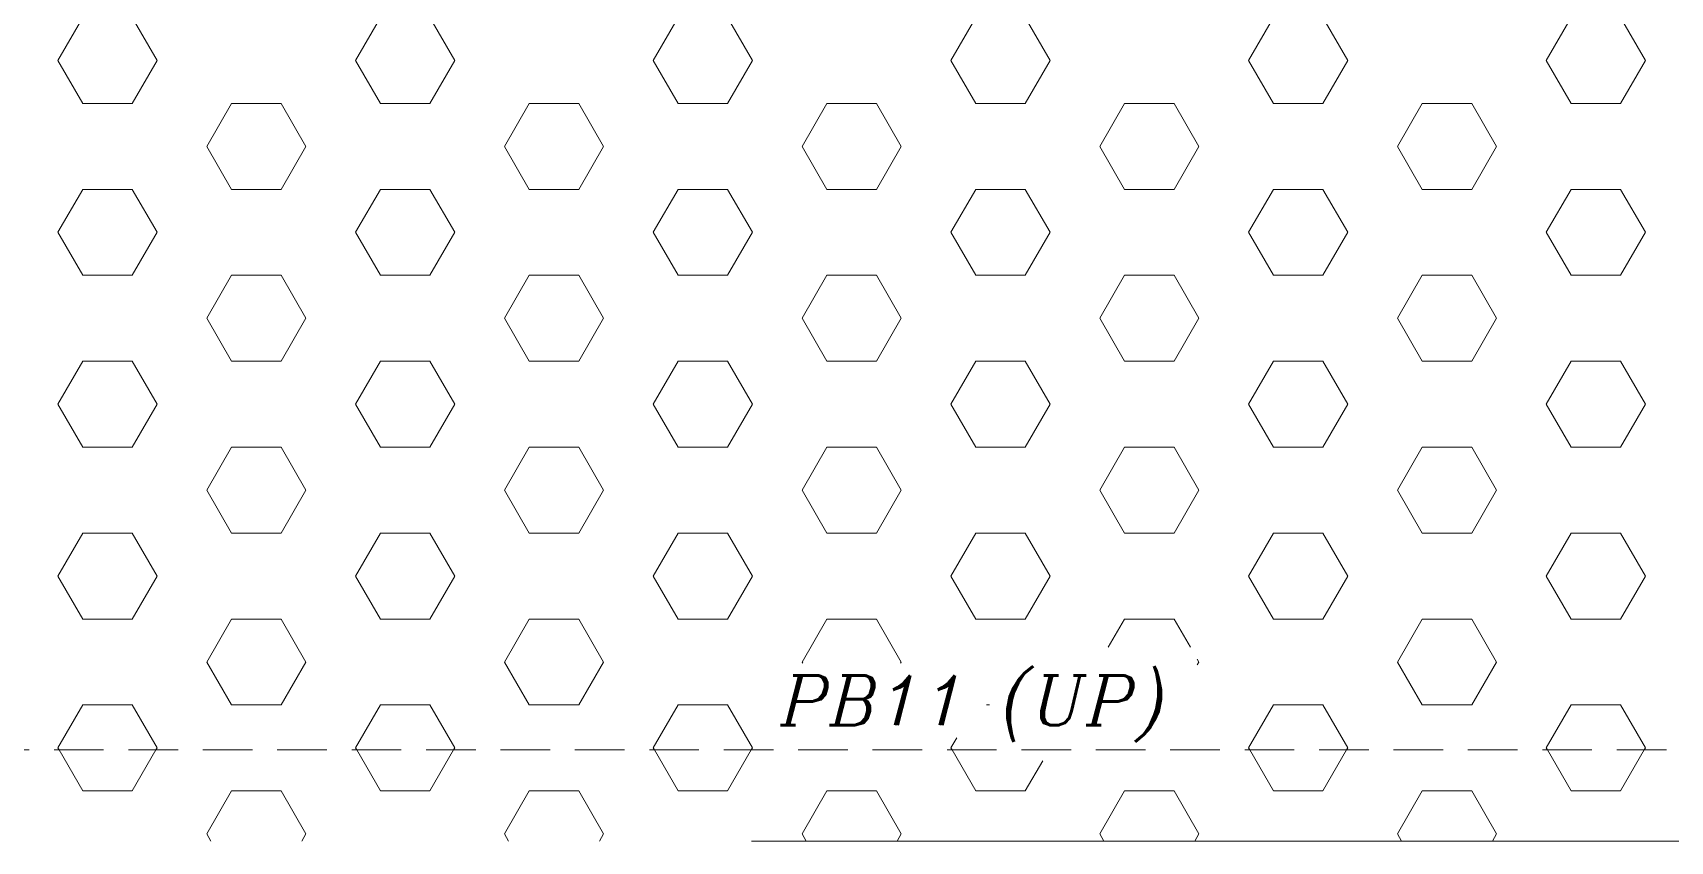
# Model space of a CAD drawing. Header units: millimetres. Extents: x 331487 to 517269, y 198509 to 399936.
# Drawn here: x 398409 to 402535, y 384659 to 386696 of the extents above; entities that cross this region are included whole.
import ezdxf

# ---------------------------------------------------------------- set-up
doc = ezdxf.new("R2010")
doc.units = ezdxf.units.MM
doc.header["$MEASUREMENT"] = 0
doc.linetypes.add('DASHED', pattern=[0.75, 0.5, -0.25])
doc.linetypes.add('DASHED2', pattern=[0.375, 0.25, -0.125])
doc.layers.add('9th_Sunk', color=251, linetype='DASHED', lineweight=5)
doc.layers.add('BEAM', color=1, linetype='Continuous', lineweight=5)
doc.styles.add('ITALICC', font='italicc', dxfattribs={"height": 0.3})

msp = doc.modelspace()

# ---------------------------------------------------------------- linework, layer by layer
at = {"layer": '9th_Sunk', "linetype": 'Continuous'}
for p, q in [((398472.3, 386626.1), (398534.8, 386734.3)), ((398722.3, 386626.1), (398659.8, 386734.3)), ((399222.3, 386626.1), (399284.8, 386734.3)), ((399472.3, 386626.1), (399409.8, 386734.3)), ((399972.3, 386626.1), (400034.8, 386734.3)), ((400222.3, 386626.1), (400159.8, 386734.3)), ((400722.3, 386626.1), (400784.8, 386734.3)), ((400972.3, 386626.1), (400909.8, 386734.3)), ((401472.3, 386626.1), (401534.8, 386734.3)), ((401722.3, 386626.1), (401659.8, 386734.3)), ((402222.3, 386626.1), (402284.8, 386734.3)), ((402472.3, 386626.1), (402409.8, 386734.3)), ((398534.8, 386517.8), (398472.3, 386626.1)), ((398659.8, 386517.8), (398722.3, 386626.1)), ((399284.8, 386517.8), (399222.3, 386626.1)), ((399409.8, 386517.8), (399472.3, 386626.1)), ((400034.8, 386517.8), (399972.3, 386626.1)), ((400159.8, 386517.8), (400222.3, 386626.1)), ((400784.8, 386517.8), (400722.3, 386626.1)), ((400909.8, 386517.8), (400972.3, 386626.1)), ((401534.8, 386517.8), (401472.3, 386626.1)), ((401659.8, 386517.8), (401722.3, 386626.1)), ((402284.8, 386517.8), (402222.3, 386626.1)), ((402409.8, 386517.8), (402472.3, 386626.1)), ((398534.8, 386517.8), (398659.8, 386517.8)), ((398847.3, 386409.6), (398909.8, 386517.8)), ((398909.8, 386517.8), (399034.8, 386517.8)), ((399097.3, 386409.6), (399034.8, 386517.8)), ((399284.8, 386517.8), (399409.8, 386517.8)), ((399597.3, 386409.6), (399659.8, 386517.8)), ((399659.8, 386517.8), (399784.8, 386517.8)), ((399847.3, 386409.6), (399784.8, 386517.8)), ((400034.8, 386517.8), (400159.8, 386517.8)), ((400347.3, 386409.6), (400409.8, 386517.8)), ((400409.8, 386517.8), (400534.8, 386517.8)), ((400597.3, 386409.6), (400534.8, 386517.8)), ((400784.8, 386517.8), (400909.8, 386517.8)), ((401097.3, 386409.6), (401159.8, 386517.8)), ((401159.8, 386517.8), (401284.8, 386517.8)), ((401347.3, 386409.6), (401284.8, 386517.8)), ((401534.8, 386517.8), (401659.8, 386517.8)), ((401847.3, 386409.6), (401909.8, 386517.8)), ((401909.8, 386517.8), (402034.8, 386517.8)), ((402097.3, 386409.6), (402034.8, 386517.8)), ((402284.8, 386517.8), (402409.8, 386517.8)), ((398909.8, 386301.3), (398847.3, 386409.6)), ((399034.8, 386301.3), (399097.3, 386409.6)), ((399659.8, 386301.3), (399597.3, 386409.6)), ((399784.8, 386301.3), (399847.3, 386409.6)), ((400409.8, 386301.3), (400347.3, 386409.6)), ((400534.8, 386301.3), (400597.3, 386409.6)), ((401159.8, 386301.3), (401097.3, 386409.6)), ((401284.8, 386301.3), (401347.3, 386409.6)), ((401909.8, 386301.3), (401847.3, 386409.6)), ((402034.8, 386301.3), (402097.3, 386409.6)), ((398472.3, 386193.1), (398534.8, 386301.3)), ((398534.8, 386301.3), (398659.8, 386301.3)), ((398722.3, 386193.1), (398659.8, 386301.3)), ((398909.8, 386301.3), (399034.8, 386301.3)), ((399222.3, 386193.1), (399284.8, 386301.3)), ((399284.8, 386301.3), (399409.8, 386301.3)), ((399472.3, 386193.1), (399409.8, 386301.3)), ((399659.8, 386301.3), (399784.8, 386301.3)), ((399972.3, 386193.1), (400034.8, 386301.3)), ((400034.8, 386301.3), (400159.8, 386301.3)), ((400222.3, 386193.1), (400159.8, 386301.3)), ((400409.8, 386301.3), (400534.8, 386301.3)), ((400722.3, 386193.1), (400784.8, 386301.3)), ((400784.8, 386301.3), (400909.8, 386301.3)), ((400972.3, 386193.1), (400909.8, 386301.3)), ((401159.8, 386301.3), (401284.8, 386301.3)), ((401472.3, 386193.1), (401534.8, 386301.3)), ((401534.8, 386301.3), (401659.8, 386301.3)), ((401722.3, 386193.1), (401659.8, 386301.3)), ((401909.8, 386301.3), (402034.8, 386301.3)), ((402222.3, 386193.1), (402284.8, 386301.3)), ((402284.8, 386301.3), (402409.8, 386301.3)), ((402472.3, 386193.1), (402409.8, 386301.3)), ((398534.8, 386084.8), (398472.3, 386193.1)), ((398659.8, 386084.8), (398722.3, 386193.1)), ((399284.8, 386084.8), (399222.3, 386193.1)), ((399409.8, 386084.8), (399472.3, 386193.1)), ((400034.8, 386084.8), (399972.3, 386193.1)), ((400159.8, 386084.8), (400222.3, 386193.1)), ((400784.8, 386084.8), (400722.3, 386193.1)), ((400909.8, 386084.8), (400972.3, 386193.1)), ((401534.8, 386084.8), (401472.3, 386193.1)), ((401659.8, 386084.8), (401722.3, 386193.1)), ((402284.8, 386084.8), (402222.3, 386193.1)), ((402409.8, 386084.8), (402472.3, 386193.1)), ((398534.8, 386084.8), (398659.8, 386084.8)), ((398847.3, 385976.6), (398909.8, 386084.8)), ((398909.8, 386084.8), (399034.8, 386084.8)), ((399097.3, 385976.6), (399034.8, 386084.8)), ((399284.8, 386084.8), (399409.8, 386084.8)), ((399597.3, 385976.6), (399659.8, 386084.8)), ((399659.8, 386084.8), (399784.8, 386084.8)), ((399847.3, 385976.6), (399784.8, 386084.8)), ((400034.8, 386084.8), (400159.8, 386084.8)), ((400347.3, 385976.6), (400409.8, 386084.8)), ((400409.8, 386084.8), (400534.8, 386084.8)), ((400597.3, 385976.6), (400534.8, 386084.8)), ((400784.8, 386084.8), (400909.8, 386084.8)), ((401097.3, 385976.6), (401159.8, 386084.8)), ((401159.8, 386084.8), (401284.8, 386084.8)), ((401347.3, 385976.6), (401284.8, 386084.8)), ((401534.8, 386084.8), (401659.8, 386084.8)), ((401847.3, 385976.6), (401909.8, 386084.8)), ((401909.8, 386084.8), (402034.8, 386084.8)), ((402097.3, 385976.6), (402034.8, 386084.8)), ((402284.8, 386084.8), (402409.8, 386084.8)), ((398909.8, 385868.3), (398847.3, 385976.6)), ((399034.8, 385868.3), (399097.3, 385976.6)), ((399659.8, 385868.3), (399597.3, 385976.6)), ((399784.8, 385868.3), (399847.3, 385976.6)), ((400409.8, 385868.3), (400347.3, 385976.6)), ((400534.8, 385868.3), (400597.3, 385976.6)), ((401159.8, 385868.3), (401097.3, 385976.6)), ((401284.8, 385868.3), (401347.3, 385976.6)), ((401909.8, 385868.3), (401847.3, 385976.6)), ((402034.8, 385868.3), (402097.3, 385976.6)), ((398472.3, 385760.1), (398534.8, 385868.3)), ((398534.8, 385868.3), (398659.8, 385868.3)), ((398722.3, 385760.1), (398659.8, 385868.3)), ((398909.8, 385868.3), (399034.8, 385868.3)), ((399222.3, 385760.1), (399284.8, 385868.3)), ((399284.8, 385868.3), (399409.8, 385868.3)), ((399472.3, 385760.1), (399409.8, 385868.3)), ((399659.8, 385868.3), (399784.8, 385868.3)), ((399972.3, 385760.1), (400034.8, 385868.3)), ((400034.8, 385868.3), (400159.8, 385868.3)), ((400222.3, 385760.1), (400159.8, 385868.3)), ((400409.8, 385868.3), (400534.8, 385868.3)), ((400722.3, 385760.1), (400784.8, 385868.3)), ((400784.8, 385868.3), (400909.8, 385868.3)), ((400972.3, 385760.1), (400909.8, 385868.3)), ((401159.8, 385868.3), (401284.8, 385868.3)), ((401472.3, 385760.1), (401534.8, 385868.3)), ((401534.8, 385868.3), (401659.8, 385868.3)), ((401722.3, 385760.1), (401659.8, 385868.3)), ((401909.8, 385868.3), (402034.8, 385868.3)), ((402222.3, 385760.1), (402284.8, 385868.3)), ((402284.8, 385868.3), (402409.8, 385868.3)), ((402472.3, 385760.1), (402409.8, 385868.3)), ((398534.8, 385651.8), (398472.3, 385760.1)), ((398659.8, 385651.8), (398722.3, 385760.1)), ((399284.8, 385651.8), (399222.3, 385760.1)), ((399409.8, 385651.8), (399472.3, 385760.1)), ((400034.8, 385651.8), (399972.3, 385760.1)), ((400159.8, 385651.8), (400222.3, 385760.1)), ((400784.8, 385651.8), (400722.3, 385760.1)), ((400909.8, 385651.8), (400972.3, 385760.1)), ((401534.8, 385651.8), (401472.3, 385760.1)), ((401659.8, 385651.8), (401722.3, 385760.1)), ((402284.8, 385651.8), (402222.3, 385760.1)), ((402409.8, 385651.8), (402472.3, 385760.1)), ((398534.8, 385651.8), (398659.8, 385651.8)), ((398847.3, 385543.6), (398909.8, 385651.8)), ((398909.8, 385651.8), (399034.8, 385651.8)), ((399097.3, 385543.6), (399034.8, 385651.8)), ((399284.8, 385651.8), (399409.8, 385651.8)), ((399597.3, 385543.6), (399659.8, 385651.8)), ((399659.8, 385651.8), (399784.8, 385651.8)), ((399847.3, 385543.6), (399784.8, 385651.8)), ((400034.8, 385651.8), (400159.8, 385651.8)), ((400347.3, 385543.6), (400409.8, 385651.8)), ((400409.8, 385651.8), (400534.8, 385651.8)), ((400597.3, 385543.6), (400534.8, 385651.8)), ((400784.8, 385651.8), (400909.8, 385651.8)), ((401097.3, 385543.6), (401159.8, 385651.8)), ((401159.8, 385651.8), (401284.8, 385651.8)), ((401347.3, 385543.6), (401284.8, 385651.8)), ((401534.8, 385651.8), (401659.8, 385651.8)), ((401847.3, 385543.6), (401909.8, 385651.8)), ((401909.8, 385651.8), (402034.8, 385651.8)), ((402097.3, 385543.6), (402034.8, 385651.8)), ((402284.8, 385651.8), (402409.8, 385651.8)), ((398909.8, 385435.3), (398847.3, 385543.6)), ((399034.8, 385435.3), (399097.3, 385543.6)), ((399659.8, 385435.3), (399597.3, 385543.6)), ((399784.8, 385435.3), (399847.3, 385543.6)), ((400409.8, 385435.3), (400347.3, 385543.6)), ((400534.8, 385435.3), (400597.3, 385543.6)), ((401159.8, 385435.3), (401097.3, 385543.6)), ((401284.8, 385435.3), (401347.3, 385543.6)), ((401909.8, 385435.3), (401847.3, 385543.6)), ((402034.8, 385435.3), (402097.3, 385543.6)), ((398472.3, 385327), (398534.8, 385435.3)), ((398534.8, 385435.3), (398659.8, 385435.3)), ((398722.3, 385327), (398659.8, 385435.3)), ((398909.8, 385435.3), (399034.8, 385435.3)), ((399222.3, 385327), (399284.8, 385435.3)), ((399284.8, 385435.3), (399409.8, 385435.3)), ((399472.3, 385327), (399409.8, 385435.3)), ((399659.8, 385435.3), (399784.8, 385435.3)), ((399972.3, 385327), (400034.8, 385435.3)), ((400034.8, 385435.3), (400159.8, 385435.3)), ((400222.3, 385327), (400159.8, 385435.3)), ((400409.8, 385435.3), (400534.8, 385435.3)), ((400722.3, 385327), (400784.8, 385435.3)), ((400784.8, 385435.3), (400909.8, 385435.3)), ((400972.3, 385327), (400909.8, 385435.3)), ((401159.8, 385435.3), (401284.8, 385435.3)), ((401472.3, 385327), (401534.8, 385435.3)), ((401534.8, 385435.3), (401659.8, 385435.3)), ((401722.3, 385327), (401659.8, 385435.3)), ((401909.8, 385435.3), (402034.8, 385435.3)), ((402222.3, 385327), (402284.8, 385435.3)), ((402284.8, 385435.3), (402409.8, 385435.3)), ((402472.3, 385327), (402409.8, 385435.3)), ((398534.8, 385218.8), (398472.3, 385327)), ((398659.8, 385218.8), (398722.3, 385327)), ((399284.8, 385218.8), (399222.3, 385327)), ((399409.8, 385218.8), (399472.3, 385327)), ((400034.8, 385218.8), (399972.3, 385327)), ((400159.8, 385218.8), (400222.3, 385327)), ((400784.8, 385218.8), (400722.3, 385327)), ((400909.8, 385218.8), (400972.3, 385327)), ((401534.8, 385218.8), (401472.3, 385327)), ((401659.8, 385218.8), (401722.3, 385327)), ((402284.8, 385218.8), (402222.3, 385327)), ((402409.8, 385218.8), (402472.3, 385327)), ((398534.8, 385218.8), (398659.8, 385218.8)), ((398847.3, 385110.5), (398909.8, 385218.8)), ((398909.8, 385218.8), (399034.8, 385218.8)), ((399097.3, 385110.5), (399034.8, 385218.8)), ((399284.8, 385218.8), (399409.8, 385218.8)), ((399597.3, 385110.5), (399659.8, 385218.8)), ((399659.8, 385218.8), (399784.8, 385218.8)), ((399847.3, 385110.5), (399784.8, 385218.8)), ((400034.8, 385218.8), (400159.8, 385218.8)), ((400347.3, 385110.5), (400409.8, 385218.8)), ((400409.8, 385218.8), (400534.8, 385218.8)), ((400597.3, 385110.5), (400534.8, 385218.8)), ((400784.8, 385218.8), (400909.8, 385218.8)), ((401118.7, 385147.6), (401159.8, 385218.8)), ((401159.8, 385218.8), (401284.8, 385218.8)), ((401325.9, 385147.6), (401284.8, 385218.8)), ((401534.8, 385218.8), (401659.8, 385218.8)), ((401847.3, 385110.5), (401909.8, 385218.8)), ((401909.8, 385218.8), (402034.8, 385218.8)), ((402097.3, 385110.5), (402034.8, 385218.8)), ((402284.8, 385218.8), (402409.8, 385218.8)), ((398909.8, 385002.3), (398847.3, 385110.5)), ((399034.8, 385002.3), (399097.3, 385110.5)), ((399659.8, 385002.3), (399597.3, 385110.5)), ((399784.8, 385002.3), (399847.3, 385110.5)), ((400349.1, 385107.4), (400347.3, 385110.5)), ((400595.5, 385107.4), (400597.3, 385110.5)), ((401347.3, 385110.5), (401343.1, 385117.8)), ((401343.1, 385103.3), (401347.3, 385110.5)), ((401909.8, 385002.3), (401847.3, 385110.5)), ((402034.8, 385002.3), (402097.3, 385110.5)), ((398472.3, 384894), (398534.8, 385002.3)), ((398534.8, 385002.3), (398659.8, 385002.3)), ((398722.3, 384894), (398659.8, 385002.3)), ((398909.8, 385002.3), (399034.8, 385002.3)), ((399222.3, 384894), (399284.8, 385002.3)), ((399284.8, 385002.3), (399409.8, 385002.3)), ((399472.3, 384894), (399409.8, 385002.3)), ((399659.8, 385002.3), (399784.8, 385002.3)), ((399972.3, 384894), (400034.8, 385002.3)), ((400034.8, 385002.3), (400159.8, 385002.3)), ((400222.3, 384894), (400159.8, 385002.3)), ((400812.2, 385002.3), (400819.3, 385002.3)), ((401472.3, 384894), (401534.8, 385002.3)), ((401534.8, 385002.3), (401659.8, 385002.3)), ((401722.3, 384894), (401659.8, 385002.3)), ((401909.8, 385002.3), (402034.8, 385002.3)), ((402222.3, 384894), (402284.8, 385002.3)), ((402284.8, 385002.3), (402409.8, 385002.3)), ((402472.3, 384894), (402409.8, 385002.3)), ((400722.3, 384894), (400737.3, 384919.9)), ((398475.2, 384889), (398472.3, 384894)), ((398534.8, 384785.8), (398475.2, 384889)), ((398659.8, 384785.8), (398719.4, 384889)), ((398719.4, 384889), (398722.3, 384894)), ((399225.2, 384889), (399222.3, 384894)), ((399284.8, 384785.8), (399225.2, 384889)), ((399409.8, 384785.8), (399469.4, 384889)), ((399469.4, 384889), (399472.3, 384894)), ((399975.2, 384889), (399972.3, 384894)), ((400034.8, 384785.8), (399975.2, 384889)), ((400159.8, 384785.8), (400219.4, 384889)), ((400219.4, 384889), (400222.3, 384894)), ((400725.2, 384889), (400722.3, 384894)), ((400784.8, 384785.8), (400725.2, 384889)), ((400909.8, 384785.8), (400953.8, 384861.9)), ((401475.2, 384889), (401472.3, 384894)), ((401534.8, 384785.8), (401475.2, 384889)), ((401659.8, 384785.8), (401719.4, 384889)), ((401719.4, 384889), (401722.3, 384894)), ((402225.2, 384889), (402222.3, 384894)), ((402284.8, 384785.8), (402225.2, 384889)), ((402409.8, 384785.8), (402469.4, 384889)), ((402469.4, 384889), (402472.3, 384894)), ((398534.8, 384785.8), (398659.8, 384785.8)), ((398847.3, 384677.5), (398909.8, 384785.8)), ((398909.8, 384785.8), (399034.8, 384785.8)), ((399097.3, 384677.5), (399034.8, 384785.8)), ((399284.8, 384785.8), (399409.8, 384785.8)), ((399597.3, 384677.5), (399659.8, 384785.8)), ((399659.8, 384785.8), (399784.8, 384785.8)), ((399847.3, 384677.5), (399784.8, 384785.8)), ((400034.8, 384785.8), (400159.8, 384785.8)), ((400347.3, 384677.5), (400409.8, 384785.8)), ((400409.8, 384785.8), (400534.8, 384785.8)), ((400597.3, 384677.5), (400534.8, 384785.8)), ((400784.8, 384785.8), (400909.8, 384785.8)), ((401097.3, 384677.5), (401159.8, 384785.8)), ((401159.8, 384785.8), (401284.8, 384785.8)), ((401347.3, 384677.5), (401284.8, 384785.8)), ((401534.8, 384785.8), (401659.8, 384785.8)), ((401847.3, 384677.5), (401909.8, 384785.8)), ((401909.8, 384785.8), (402034.8, 384785.8)), ((402097.3, 384677.5), (402034.8, 384785.8)), ((402284.8, 384785.8), (402409.8, 384785.8)), ((398858, 384659), (398847.3, 384677.5)), ((399086.6, 384659), (399097.3, 384677.5)), ((399608, 384659), (399597.3, 384677.5)), ((399836.6, 384659), (399847.3, 384677.5)), ((400358, 384659), (400347.3, 384677.5)), ((400586.6, 384659), (400597.3, 384677.5)), ((401108, 384659), (401097.3, 384677.5)), ((401336.6, 384659), (401347.3, 384677.5)), ((401858, 384659), (401847.3, 384677.5)), ((402086.6, 384659), (402097.3, 384677.5))]:
    msp.add_line(p, q, dxfattribs=at)
at = {"layer": 'BEAM', "linetype": 'DASHED2', "ltscale": 500}
msp.add_line((402900.1, 384889), (398080.1, 384889), dxfattribs=at)
at = {"layer": 'BEAM'}
msp.add_line((402900.1, 384659), (400220.1, 384659), dxfattribs=at)

# ---------------------------------------------------------------- texts
at = {"color": 3, "linetype": 'Continuous', "style": 'ITALICC'}
for tag, p in [('PB11', (400292.9, 384951.2)), ('(UP)', (400849.1, 384951.2))]:
    msp.add_attdef(tag, p, '', height=125, dxfattribs=at)

doc.saveas('drawing.dxf')
